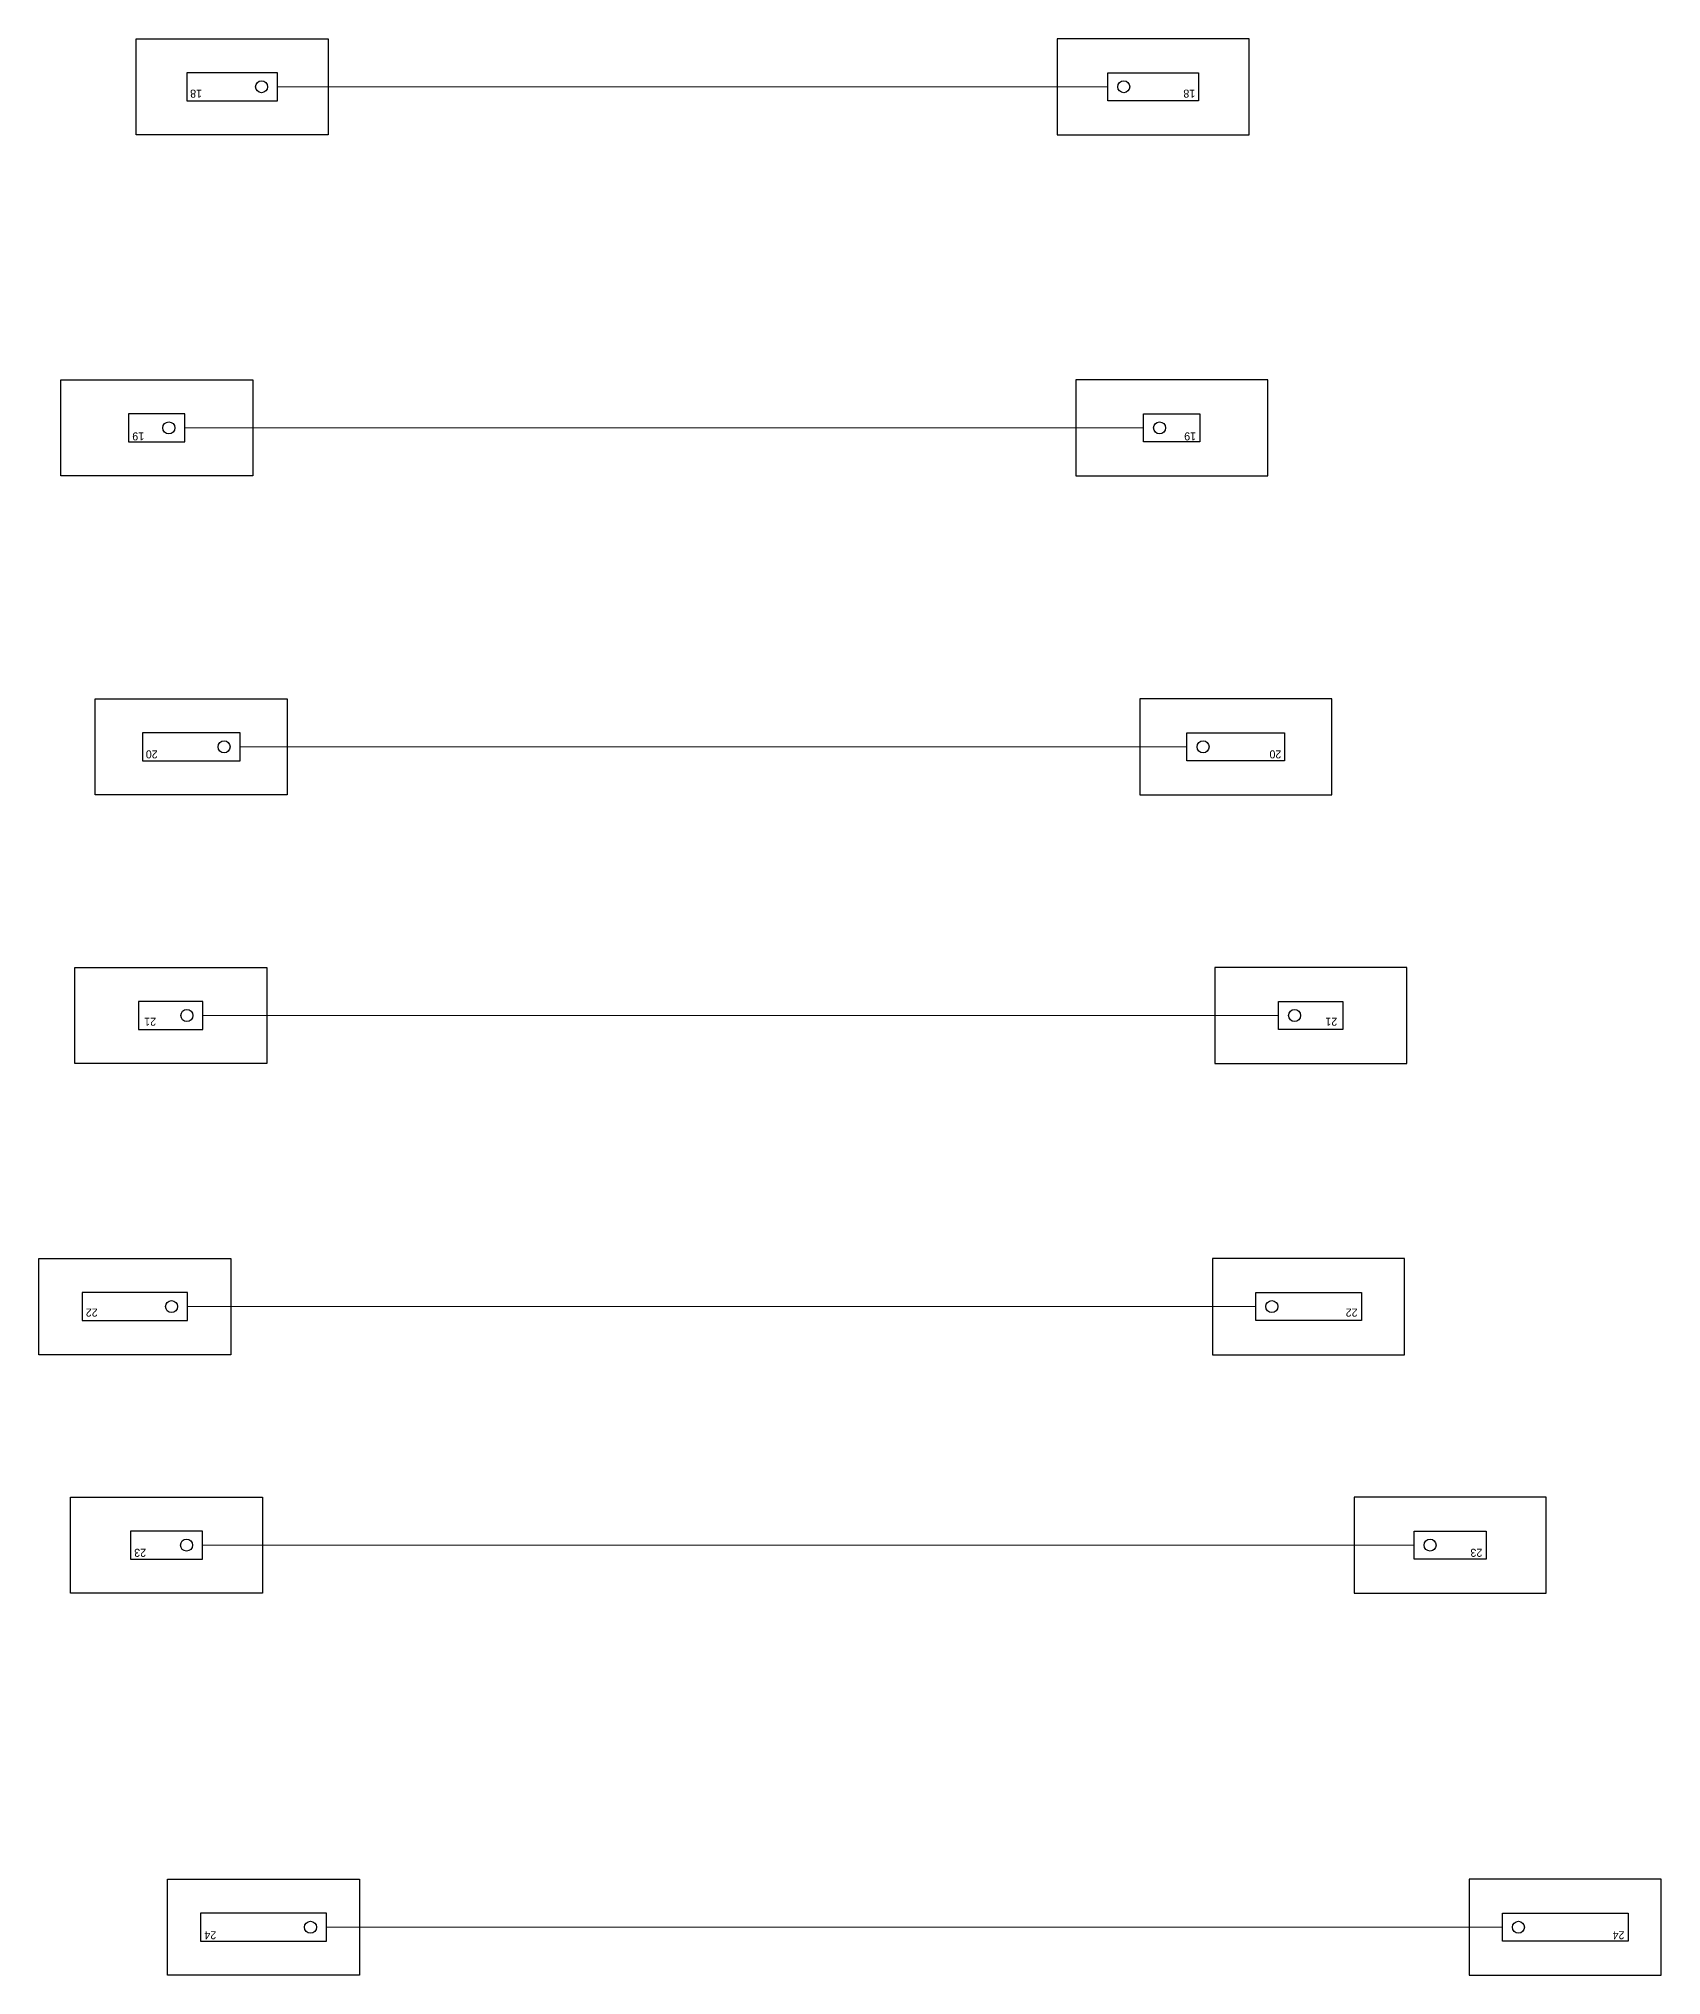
# Model space of a CAD drawing. Header units: inches. Extents: x -1211 to 852, y -6208 to -4135.
# Drawn here: x 435.8 to 841.4, y -5503.5 to -5019.5 of the extents above; entities that cross this region are included whole.
import ezdxf

# ---------------------------------------------------------------- set-up
doc = ezdxf.new("R2010")
doc.units = ezdxf.units.IN
doc.header["$LTSCALE"] = 0.2
doc.header["$MEASUREMENT"] = 0
doc.header["$PDMODE"] = 1
doc.header["$PDSIZE"] = -2
doc.layers.add('Anchoring', color=1, linetype='Continuous')
doc.layers.add('Annotation', color=7, linetype='Continuous', lineweight=9)
doc.layers.add('Whippit', color=1, linetype='Continuous', lineweight=5)

msp = doc.modelspace()

# ---------------------------------------------------------------- linework, layer by layer
at = {"layer": 'Anchoring'}
for points in [[(460.2, -5043.52), (460.2, -5019.52), (508.2, -5019.52), (508.2, -5043.52)], [(738.39, -5043.52), (738.39, -5019.52), (690.39, -5019.52), (690.39, -5043.52)], [(472.87, -5035.02), (495.54, -5035.02), (495.54, -5028.02), (472.87, -5028.02)], [(725.72, -5035.02), (703.05, -5035.02), (703.05, -5028.02), (725.72, -5028.02)], [(441.32, -5128.77), (441.32, -5104.77), (489.32, -5104.77), (489.32, -5128.77)], [(743.03, -5128.77), (743.03, -5104.77), (695.03, -5104.77), (695.03, -5128.77)], [(458.3, -5120.27), (472.34, -5120.27), (472.34, -5113.27), (458.3, -5113.27)], [(726.05, -5120.27), (712.01, -5120.27), (712.01, -5113.27), (726.05, -5113.27)], [(449.96, -5208.49), (449.96, -5184.49), (497.96, -5184.49), (497.96, -5208.49)], [(759.07, -5208.49), (759.07, -5184.49), (711.07, -5184.49), (711.07, -5208.49)], [(461.75, -5200), (486.16, -5200), (486.16, -5192.98), (461.75, -5192.98)], [(747.27, -5200), (722.86, -5200), (722.86, -5192.98), (747.27, -5192.98)], [(444.83, -5275.62), (444.83, -5251.62), (492.83, -5251.62), (492.83, -5275.62)], [(777.78, -5275.62), (777.78, -5251.62), (729.78, -5251.62), (729.78, -5275.62)], [(460.8, -5267.12), (476.85, -5267.12), (476.85, -5260.12), (460.8, -5260.12)], [(761.8, -5267.12), (745.76, -5267.12), (745.76, -5260.12), (761.8, -5260.12)], [(435.82, -5348.39), (435.82, -5324.39), (483.82, -5324.39), (483.82, -5348.39)], [(777.27, -5348.39), (777.27, -5324.39), (729.27, -5324.39), (729.27, -5348.39)], [(446.64, -5339.89), (472.99, -5339.89), (472.99, -5332.89), (446.64, -5332.89)], [(766.44, -5339.89), (740.09, -5339.89), (740.09, -5332.89), (766.44, -5332.89)], [(443.75, -5407.99), (443.75, -5383.99), (491.75, -5383.99), (491.75, -5407.99)], [(812.63, -5407.99), (812.63, -5383.99), (764.63, -5383.99), (764.63, -5407.99)], [(458.73, -5399.49), (476.77, -5399.49), (476.77, -5392.49), (458.73, -5392.49)], [(797.65, -5399.49), (779.62, -5399.49), (779.62, -5392.49), (797.65, -5392.49)], [(468.02, -5503.49), (468.02, -5479.49), (516.02, -5479.49), (516.02, -5503.49)], [(841.42, -5503.49), (841.42, -5479.49), (793.42, -5479.49), (793.42, -5503.49)], [(476.29, -5494.99), (507.75, -5494.99), (507.75, -5487.99), (476.29, -5487.99)], [(833.15, -5494.99), (801.69, -5494.99), (801.69, -5487.99), (833.15, -5487.99)]]:
    msp.add_lwpolyline(points, close=True, dxfattribs=at)
for centre in [(491.54, -5031.52), (707.05, -5031.52), (468.34, -5116.77), (716.01, -5116.77), (482.15, -5196.49), (726.87, -5196.49), (472.85, -5263.62), (749.76, -5263.62), (469.02, -5336.39), (744.06, -5336.39), (472.77, -5395.99), (783.62, -5395.99), (503.75, -5491.49), (805.69, -5491.49)]:
    msp.add_circle(centre, 1.5, dxfattribs=at)
for p in [(484.2, -5031.52), (714.39, -5031.52), (465.32, -5116.77), (719.03, -5116.77), (473.96, -5196.49), (735.07, -5196.49), (468.83, -5263.62), (753.78, -5263.62), (459.82, -5336.39), (753.27, -5336.39), (467.75, -5395.99), (788.63, -5395.99), (492.02, -5491.49), (817.42, -5491.49)]:
    msp.add_point(p, dxfattribs=at)
at = {"layer": 'Whippit'}
for p, q in [((703.05, -5031.54), (495.54, -5031.52)), ((472.34, -5116.77), (712.01, -5116.77)), ((486.16, -5196.49), (722.86, -5196.49)), ((745.76, -5263.62), (476.85, -5263.62)), ((740.09, -5336.39), (472.99, -5336.39)), ((476.77, -5395.99), (779.62, -5395.99)), ((801.69, -5491.49), (507.75, -5491.49))]:
    msp.add_line(p, q, dxfattribs=at)

# ---------------------------------------------------------------- texts
at = {"layer": 'Annotation', "char_height": 2, "rotation": 180}
for s, insert, attachment_point in [('18', (473.67, -5034.24), 3), ('18', (724.92, -5034.24), 1), ('19', (459.21, -5119.9), 3), ('19', (725.14, -5119.9), 1), ('20', (462.58, -5199.36), 3), ('20', (746.45, -5199.36), 1), ('21', (462.19, -5266.18), 3), ('21', (760.42, -5266.18), 1), ('22', (447.58, -5338.88), 3), ('22', (765.5, -5338.88), 1), ('23', (459.69, -5398.91), 3), ('23', (796.69, -5398.91), 1), ('24', (477.23, -5494.47), 3), ('24', (832.21, -5494.47), 1)]:
    msp.add_mtext_dynamic_manual_height_columns(s, width=4, gutter_width=1, heights=[0], dxfattribs=dict(at, insert=insert, attachment_point=attachment_point))

doc.saveas('drawing.dxf')
